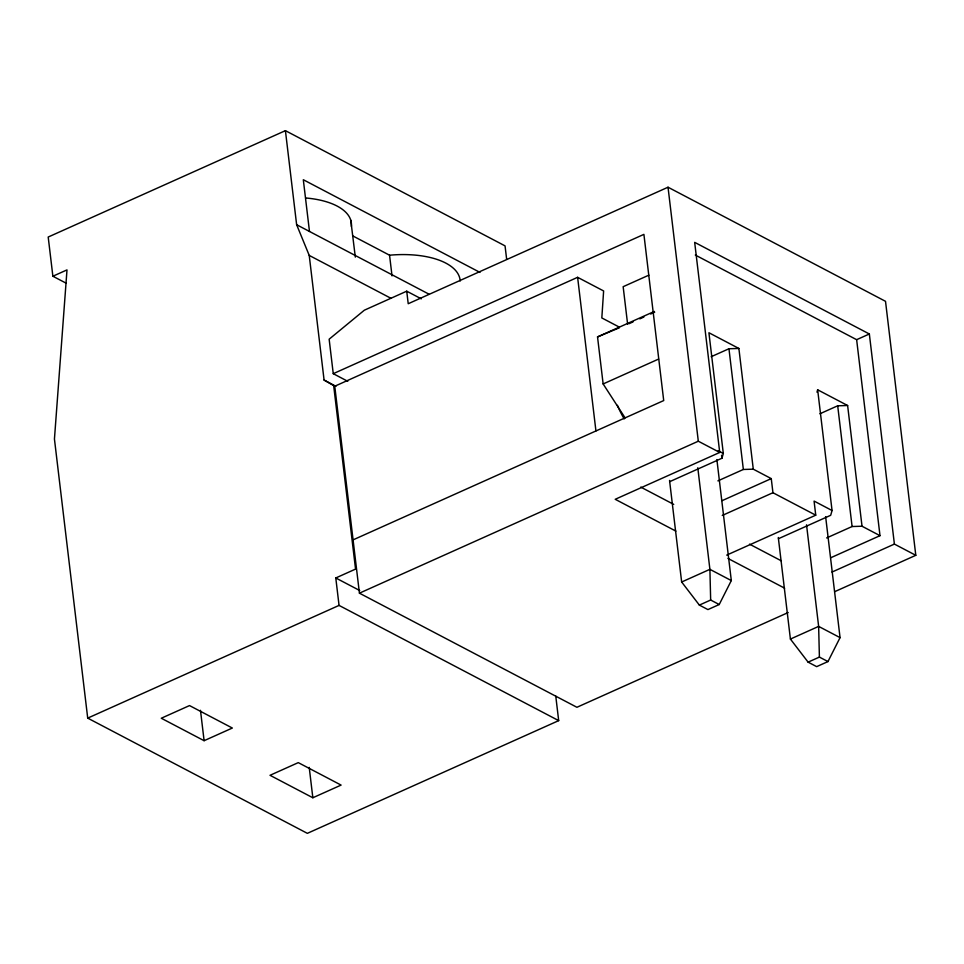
<?xml version="1.0" encoding="UTF-8"?>
<svg xmlns="http://www.w3.org/2000/svg" width="964" height="964" viewBox="0 0 964 964"><rect width="100%" height="100%" fill="white"/><g stroke="black" fill="none" stroke-linecap="round" stroke-linejoin="round"><path stroke-width="1.45" d="M669.703 481.663L721.94 458.237L723.313 453.454L708.914 332.737L738.882 348.462L753.282 469.179L771.26 478.614L772.947 492.724L815.749 515.186L814.074 501.075L832.053 510.51L830.691 515.294L778.442 538.719M816.978 392.179L817.653 389.793L847.621 405.519L862.021 526.236L879.999 535.671L856.635 339.69L695.297 255.038M669.546 480.434L681.656 582.003L699.358 605.091L707.925 609.585L719.216 604.524L731.315 580.569L716.879 459.575M778.297 537.49L790.408 639.06L808.109 662.148L816.665 666.642L827.968 661.569L840.054 637.626L825.63 516.632M506.654 259.328L505.052 245.88L285.416 130.658L48.2 237.036L52.875 276.234L66.179 283.211M52.875 276.234L66.998 269.896L54.442 439.042L87.712 718.12L307.347 833.342L558.686 720.626L555.758 696.08M421.304 298.84L406.724 291.188L364.356 310.191L329.146 339.195L333.255 373.683L347.763 381.298M834.848 591.607L915.8 555.312L885.518 301.322L668.028 187.221L408.218 303.732L406.724 291.188M333.255 373.683L643.904 234.373L663.714 400.566L353.065 539.876M285.416 130.658L296.635 224.72L309.227 255.412L324.085 380.057L334.749 386.227L577.617 277.319L603.621 290.959L601.825 317.939L619.009 326.953M648.856 275.162L623.154 286.694L627.636 324.326M625.106 417.906L603.139 383.949L597.535 336.918L654.363 311.432M628.986 323.711L633.047 321.892M639.819 318.867L643.88 317.036M650.64 314.011L654.701 312.191M603.139 383.949L658.617 359.066M711.167 356.716L728.953 348.751L738.882 348.462M856.635 339.69L869.347 333.99L894.399 544.082L915.8 555.312M558.686 720.626L339.051 605.404L335.785 577.966L355.547 569.097L333.677 385.66M334.749 386.227L359.427 593.173L698.31 441.211L719.722 452.441L694.67 242.35L869.347 333.99M87.712 718.12L339.051 605.404M719.722 452.441L615.225 499.292L675.885 531.116M819.918 413.773L837.692 405.796L847.621 405.519M717.891 480.879L743.352 469.468L753.282 469.179M722.181 500.629L771.26 478.614M204.103 740.701L232.336 728.037L189.522 705.576L161.289 718.24L204.103 740.701L200.476 710.311M722.253 515.451L772.947 492.724M726.711 555.119L815.749 515.186M681.656 582.003L709.902 569.338L731.315 580.569M826.642 537.936L852.092 526.525L862.021 526.236M699.358 605.091L710.661 600.03L719.216 604.524M830.92 557.674L879.999 535.671M312.842 797.758L341.087 785.094L298.274 762.632L270.028 775.297L312.842 797.758L309.215 767.368M831.968 572.074L894.399 544.082M788.203 612.526L576.918 707.287L359.427 593.173M790.408 639.06L818.641 626.395L840.054 637.626M808.109 662.148L819.4 657.087L827.968 661.569M597.535 336.918L619.43 327.76M479.988 272.414L303.311 179.726L309.48 231.468M352.812 235.927L389.552 255.207A71.264 33.017 -6.8 0 1 460.177 281.018M296.635 224.72L429.028 294.189M718.168 450.766L723.313 453.454M309.227 255.412L390.938 298.286M640.759 487.097L673.728 504.389M749.498 544.142L781.153 560.747M727.928 558.421L784.624 588.173M324.085 380.057L335.942 386.287M335.785 577.966L359.741 590.534M350.788 220.25L355.318 257.111M837.692 405.796L852.092 526.525M817.653 389.793L832.053 510.51M806.531 524.826L818.641 626.395L819.4 657.087M728.953 348.751L743.352 469.468M721.59 455.261L721.94 458.237M668.028 187.221L698.31 441.211M697.791 467.769L709.902 569.338L710.661 600.03M577.617 277.319L595.933 430.956M389.552 255.207L392.023 275.897M306.263 198.03A71.264 33.017 -6.8 0 1 351.366 226.42M624.19 418.906A53.454 26.486 65.8 0 1 617.43 405.314"/></g></svg>
